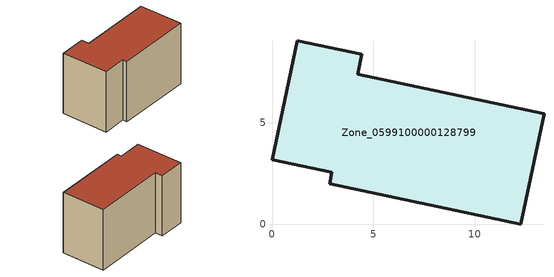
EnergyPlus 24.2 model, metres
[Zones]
Zone_0599100000128799
 floor ground (C_G): 2.95,2.55 0,3.17 1.23,9.04 4.43,8.37 4.23,7.38 13.4,5.45 12.26,0 2.84,1.99 z0
 wall outside (C_F): 4.43,8.37 1.23,9.04 0,3.17 2.95,2.55 2.84,1.99 12.26,0 13.4,5.45 4.23,7.38 4.43,8.37 z0:8.05
 roof outside (C_R): 12.26,0 13.4,5.45 4.23,7.38 4.43,8.37 1.23,9.04 0,3.17 2.95,2.55 2.84,1.99 z8.05
[BUILDING]
Pand.0599100000128799: North Axis=0; Terrain=City; Loads Convergence Tolerance Value=0.04; Temperature Convergence Tolerance Value=0.4; Solar Distribution=FullExterior; Maximum Number of Warmup Days=25; Minimum Number of Warmup Days=1
[Site:Location]
Rotterdam.The.Hague.AP_ZH_NLD Design_Conditions: Latitude=51.96; Longitude=4.45; Time Zone=1; Elevation=-4.5
[SITE:GROUNDTEMPERATURE:BUILDINGSURFACE]
18, 18, 18, 18, 18, 18, 18, 18, 18, 18, 18, 18
[MATERIAL] Thermal Absorptance=0.9; Solar Absorptance=0.7; Visible Absorptance=0.7
Name | Roughness | Thickness | Conductivity | Density | Specific Heat
G.TC.1992-2005 | MediumSmooth | 0.15 | 0.06 | 540 | 1210
F.TC.1992-2005 | Rough | 0.3 | 0.12 | 1920 | 840
R.TC.1992-2005 | MediumRough | 0.2 | 0.08 | 1500 | 1000
[CONSTRUCTION]
C_G: G.TC.1992-2005
C_F: F.TC.1992-2005
C_R: R.TC.1992-2005
[ZONE]
Zone_0599100000128799: Type=1; Multiplier=1; Ceiling Height=Autocalculate; Volume=Autocalculate; Floor Area=autocalculate; Part of Total Floor Area=Yes
[ZONEINFILTRATION:DESIGNFLOWRATE]
Infil_Zone_0599100000128799: Zone or ZoneList or Space or SpaceList=Zone_0599100000128799; Schedule=AlwaysOn; Design Flow Rate Calculation Method=Flow/Area; Flow Rate per Floor Area=0.0015; Constant Term Coefficient=1; Temperature Term Coefficient=0; Velocity Term Coefficient=0; Velocity Squared Term Coefficient=0
[HVACTEMPLATE:ZONE:IDEALLOADSAIRSYSTEM]
Zone_0599100000128799: Maximum Heating Supply Air Temperature=50; Minimum Cooling Supply Air Temperature=13; Maximum Heating Supply Air Humidity Ratio=0.0156; Minimum Cooling Supply Air Humidity Ratio=0.0077; Heating Limit=NoLimit; Cooling Limit=NoLimit; Dehumidification Control Type=ConstantSensibleHeatRatio; Cooling Sensible Heat Ratio=0.7; Dehumidification Setpoint=60; Humidification Control Type=None; Humidification Setpoint=30; Outdoor Air Method=None; Outdoor Air Flow Rate per Person=0.00944; Outdoor Air Flow Rate per Zone Floor Area=0; Outdoor Air Flow Rate per Zone=0; Demand Controlled Ventilation Type=None; Outdoor Air Economizer Type=NoEconomizer; Heat Recovery Type=None; Sensible Heat Recovery Effectiveness=0.7; Latent Heat Recovery Effectiveness=0.65
[ZONECONTROL:THERMOSTAT]
ThermostatControl_Zone_0599100000128799: Zone or ZoneList=Zone_0599100000128799; Control Type Schedule=DualSetpointControlType; Control 1=Thermostat_Zone_0599100000128799; Temperature Difference Between Cutout And Setpoint=0
[THERMOSTATSETPOINT:DUALSETPOINT]
Thermostat_Zone_0599100000128799: Heating Setpoint Temperature Schedule=HeatingSetpoint_Zone_0599100000128799; Cooling Setpoint Temperature Schedule=CoolingSetpoint_Zone_0599100000128799
[SCHEDULE:COMPACT]
HeatingSetpoint_Zone_0599100000128799: Through: 12/31, For: AllDays, Until: 24:00, 21
CoolingSetpoint_Zone_0599100000128799: Through: 12/31, For: AllDays, Until: 24:00, 24
DualSetpointControlType: Through: 12/31, For: AllDays, Until: 24:00, 4
AlwaysOn: Through: 12/31, For: AllDays, Until: 24:00, 1
